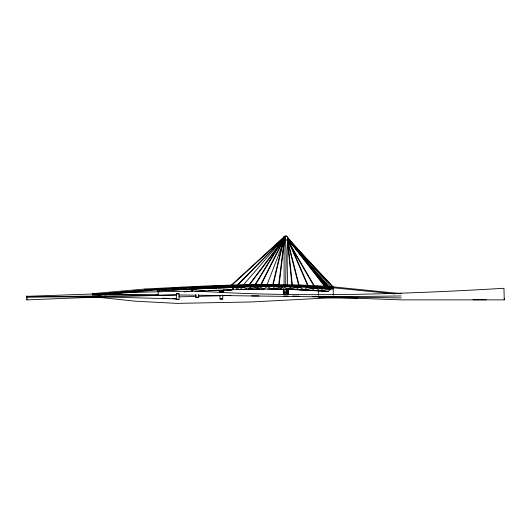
<?xml version="1.0" encoding="UTF-8"?>
<svg xmlns="http://www.w3.org/2000/svg" width="531" height="531" viewBox="0 0 531 531"><rect width="100%" height="100%" fill="white"/><g stroke="black" fill="none" stroke-linecap="round" stroke-linejoin="round"><path stroke-width="0.8" d="M108.736 293.504L97.75 294.791L105.297 294.28M99.516 294.459L99.516 294.791L97.75 294.459L109.419 293.577M401.482 293.683L333.262 286.893C274.958 282.094 216.429 286.143 158.145 288.99L158.132 295.05L105.231 294.791L105.224 293.683M140.138 290.722L150.904 289.767L150.917 290.099L145.215 290.105L145.215 288.964C189.607 286.886 234.045 283.859 278.51 284.868M178.695 293.782L179.027 293.782L179.02 299.351L176.265 299.345L176.511 293.782M186.262 287.749L182.584 288.101L182.578 286.986M244.28 287.072L196.443 288.917L195.421 288.134L195.428 287.019M198.674 294.42L198.667 297.526L197.008 297.526L195.853 297.519L195.859 294.42M221.327 290.158L221.327 290.603L218.672 290.603L218.911 290.158M219.17 290.165L220.086 291.997L220.996 291.997M222.316 299.006L220.013 298.999L220.02 295.886M220.119 290.158L220.644 291.997M224.354 286.302L222.316 286.368L222.316 285.486M222.595 299.006L222.947 295.117M124.758 292.84L158.132 289.88L236.176 285.479L236.195 287.41L234.271 287.41L231.496 289.88L194.89 291.26M236.189 285.479L236.182 286.368L195.05 287.908M195.05 288.134L244.267 286.255L244.273 285.14M394.905 293.915L333.262 287.782C300.971 285.333 268.533 284.862 236.182 286.368L252.358 286.003L252.364 284.888M260.455 285.605L251.933 285.99L260.449 285.831L260.462 284.716M268.547 285.512L260.449 285.831L268.54 285.738L268.553 284.623M276.638 285.505L268.54 285.738L276.631 285.731L276.644 284.623M287.457 292.15L287.955 292.15L288.32 289.289L287.955 292.86L283.574 292.853L283.388 294.333L283.381 289.992L283.561 294.333M283.627 294.333L283.853 292.143L283.322 289.269M287.955 292.15L284.078 292.143C282.558 284.908 284.749 292.495 283.866 294.327M284.729 285.585L276.206 285.711L284.722 285.811L284.735 284.696M286.116 294.327L286.143 289.256L328.271 291.287L331.225 288.824L307.157 287.364L304.203 289.833L288.287 289.415M286.753 294.333L286.488 289.256L286.421 294.327M286.687 292.143L286.84 289.262L287.085 294.333M286.992 292.143L287.198 289.262L287.231 294.333M287.284 292.143L287.53 289.269L287.676 294.333M287.45 292.86L287.683 292.15M287.775 294.333L287.822 289.269L287.543 292.143M287.683 292.86L288.054 289.276L299.132 287.039L333.249 288.824L328.277 288.824M333.236 295.322L333.249 288.008L292.82 285.744L284.297 285.791L292.813 285.97L292.827 284.855M300.911 285.101L300.904 286.209L292.389 285.95L292.82 285.744M309.002 285.419L308.996 286.534L333.242 288.008L333.256 286.893M317.087 285.831L317.087 286.713L316.662 286.694M318.613 295.322L318.627 290.45M325.171 287.205L324.753 287.185L325.171 287.205C324.069 287.463 325.908 287.523 325.178 286.322M284.908 236.156L286.548 236.156A2.257 1.288 -90 0 1 287.822 238.233C286.574 253.672 287.457 269.356 287.517 284.881M284.105 284.888L284.078 240.012L287.371 240.019M285.738 284.868C285.658 269.25 286.74 253.4 285.127 237.928M283.746 294.333L283.78 292.853L283.481 294.333M284.935 236.541L284.603 236.335L230.62 285.817M504.45 298.422L504.238 299.882L401.25 299.882L312.221 296.557M283.753 294.327L283.846 292.853L283.64 294.327M286.574 294.333L286.687 292.853L286.932 294.333M172.568 298.674L176.677 298.893L101.793 296.922L26.908 299.882L27.035 298.893M287.749 292.143L288.326 289.289M283.64 292.853L283.474 294.333L283.78 292.853M221.998 290.603L220.677 290.603L220.989 291.997L221.752 291.997L221.918 290.603L222.695 290.603M286.548 236.156L286.229 236.222A2.257 1.288 -90 0 0 285.466 237.171L285.26 238.22L283.627 238.22L284.676 236.308M278.709 284.895L284.35 238.512M279.094 284.948L284.742 238.565M285.107 237.291L285.479 237.384M283.395 294.333L283.587 292.853M287.848 292.15L288.253 289.295M284.589 236.919L284.337 237.012M272.735 284.828L283.912 237.696M273.113 284.928L284.291 237.795M285.366 236.753L285.718 236.853M221.752 291.997L222.516 290.61L223.319 290.61M267.086 284.636L284.955 238.22M222.449 291.997L223.047 290.61C224.825 290.045 223.126 292.528 222.117 291.997M260.661 284.822L284.775 236.912M261.013 284.994L284.762 237.822M222.715 292.004L223.471 290.61C225.051 290.829 224.069 289.654 222.701 290.165M222.887 292.004L223.67 290.616M255.086 284.53L284.258 236.833M255.431 284.722L283.746 238.426M285.811 236.441L285.698 236.122L236.899 285.97M286.182 236.547L286.109 236.215L286.056 236.56M248.335 285.711L285.393 236.653M249.119 285.32L285.193 237.569M236.182 286.594L193.669 288.937L191.751 291.38L194.525 288.917L202.809 288.605M243.198 285.134L284.649 237.171M236.6 285.718L285.698 236.122M191.127 291.406L193.669 288.937L196.443 288.917L195.428 288.134M230.885 286.109L284.264 237.184M223.783 290.006L239.992 289.548L242.946 287.079L252.371 286.82M236.872 289.548L264.073 289.043L267.027 286.574L284.729 286.627M255.378 289.09L272.098 289.037L275.051 286.567L300.904 287.032M300.586 287.132L291.107 286.8L288.154 289.276L283.076 286.64L280.129 289.116L267.418 289.037M331.225 288.824L320.253 290.722L315.182 287.769L312.228 290.238L299.524 289.833M273.093 288.572L275.45 289.116L276.903 288.452M267.027 286.574L272.098 289.037L283.076 286.64M283.846 237.642L283.693 237.676A2.25 1.288 -90 0 1 285.519 236.434M315.182 287.769L304.203 289.833L299.132 287.039L297.579 287.039L299.298 287.165M145.209 289.003L92.294 293.696L92.301 294.798L158.132 295.05M145.587 290.105L92.294 294.579L98.374 294.293M102.443 293.928L158.132 288.99M110.388 293.358L132.697 291.38M134.35 291.234L138.485 290.869M111.895 293.358L115.2 293.066M117.676 292.846L120.982 292.554M123.464 292.335L126.77 292.037M129.245 291.818L133.374 291.453M135.856 291.234L139.162 290.942M141.638 290.722L144.943 290.43M147.419 290.205L150.724 289.913M105.443 294.134L98.009 294.791L97.996 294.459M113.707 293.404L115.36 293.251M108.928 294.426L104.859 294.791L123.132 292.986M114.623 293.922L116.256 293.776M252.364 285.778L243.842 286.249M283.853 292.143L283.288 289.262L283.594 292.143L284.078 292.143M195.853 297.519L197.14 297.519M220.013 298.999L221.354 298.993M222.92 299.006L221.739 298.993M156.957 289.249L145.215 289.853L151.056 290.092M159.021 289.123L166.329 288.731M168.765 288.605L176.08 288.22M179.325 288.048L182.949 288.107L182.578 287.875M152.53 289.674L156.585 289.461M163.077 289.116L166.329 288.95M172.821 288.605L176.066 288.433M183.368 288.048L185.804 287.915M145.594 290.079L151.275 289.78M153.711 289.654L157.276 289.508M163.455 289.136L166.203 289.037M174.009 288.579L175.94 288.519M184.868 288.048L186.487 287.961M158.079 290.112L158.099 290.922L195.448 288.944L195.415 287.908M157.939 290.829L159.565 290.742M162.001 290.616L170.119 290.185M171.745 290.099L179.863 289.667M181.489 289.581L193.669 288.937M183.945 291.784L189.534 291.492M179.007 293.782L177.168 293.776M176.265 299.345L177.54 299.345M222.33 286.368L224.732 286.269M227.288 289.88L232.903 289.647M191.684 287.53L196.204 287.371M205.756 286.999L210.289 286.84M219.834 286.461L222.715 286.368M194.837 287.543L196.477 287.477M208.776 287.012L210.415 286.952M222.715 286.488L224.354 286.421M183.407 288.074L186.262 287.981M204.462 288.539L216.887 288.067M218.54 288.008L230.958 287.536M232.618 287.477L242.946 287.079L248.017 289.302L258.995 286.66L268.547 286.561M200.599 290.882L204.74 290.722M208.882 290.57L218.818 290.191M233.554 285.937L238.373 285.784M238.187 285.87L236.846 285.917L238.446 285.917M236.919 289.501L256.042 289.13L258.995 286.66L264.073 289.043M179.06 296.856L196.344 296.404M197.963 296.358L220.212 295.774M222.628 295.707L230.905 295.495M260.455 286.647L250.971 286.826L248.017 289.302L243.337 289.302M504.238 299.882L503.965 288.293C402.14 294.274 300.068 297.632 198.149 291.134A2847.766 2847.766 0 0 0 101.434 293.683L26.55 296.344L26.656 296.922L101.54 295.94M155.138 295.229L176.511 294.951L101.627 296.922L26.822 296.922M326.2 296.922L401.084 295.94M486.217 299.75L473.008 299.75M220.352 291.997L219.655 290.603L219.124 290.603L219.668 290.616M220.159 291.997L219.316 290.603M287.848 292.86L287.968 294.333M198.667 297.526L197.379 297.526M176.611 293.776L176.352 293.776M297.659 287.039L299.132 287.039L296.179 289.514L289.933 289.123M310.675 287.769L312.235 287.769L310.058 287.596M283.654 289.256L286.143 289.256L286.388 292.143M145.209 289.886L145.58 289.886M227.095 289.88L231.967 289.88L234.271 287.41L239.992 289.548M223.471 290.165L223.757 290.172M305.199 289.621L307.549 290.238L320.253 290.722L323.206 288.253L320.213 288.253M315.573 290.722L328.271 291.287M176.83 293.776L177.201 293.776M104.846 294.572L105.218 294.572M92.301 294.798L105.231 294.791M251.561 295.94L258.969 295.94M330.8 296.948L318.613 296.948L330.939 297.021M357.814 298.004L326.578 298.004L251.694 301.947L176.81 303.38L135.624 301.21L101.925 297.659L83.805 297.42M177.739 299.351L179.02 299.351M284.005 296.192L288.313 296.192L283.474 296.185M199.098 291.081L199.935 291.088M218.832 290.61L219.515 290.61M283.527 289.992L283.64 292.143L283.215 289.262L283.78 292.143L283.74 289.999M272.098 289.037L288.154 289.276M300.904 286.209L309.002 286.309L308.577 286.289M243.855 286.023L244.273 286.03M178.98 294.984L196.238 295.209M198.707 295.243L401.164 297.911M275.45 289.116L283.474 289.276M292.495 296.032L299.212 296.205M194.525 288.917L195.448 288.944M308.571 286.514L308.996 286.534M310.542 287.683L312.235 287.769M162.705 298.156L169.283 298.502M257.044 288.532L259.393 289.043L257.933 288.612M321.248 290.636L323.591 291.287M289.402 240.131L333.209 286.859M291.944 243.417L332.95 287.152M287.311 237.184L331.065 287.045M288.625 239.992L290.251 241.87M291.871 243.749L329.18 286.959M288.326 240.251L328.881 287.218M287.477 237.503L327.056 286.674M287.683 238.392L326.24 286.289M288.273 238.996L325.198 286.448M287.457 238.598L324.892 286.7M287.616 239.979L314.226 285.744M287.702 240.915L313.901 285.963M287.59 238.2L308.04 285.386M287.55 239.103L307.668 285.525M287.59 240.158L299.192 285.638M287.616 241.851L298.807 285.731M287.543 294.333L287.284 292.853L287.397 294.333M287.888 292.86L288.121 294.34M283.687 292.143L283.288 289.262L283.574 292.143M286.116 292.853L286.289 294.327M287.51 238.558L292.382 285.127M287.198 239.415L291.99 285.167M283.561 289.992L283.78 292.143M287.749 292.853L287.895 294.333M221.294 290.603L221.367 291.997M150.877 289.767L150.89 290.105M26.656 296.922A2841.812 3.173 90 0 1 26.908 299.882M317.08 286.946L316.655 286.926L317.08 286.946"/></g></svg>
